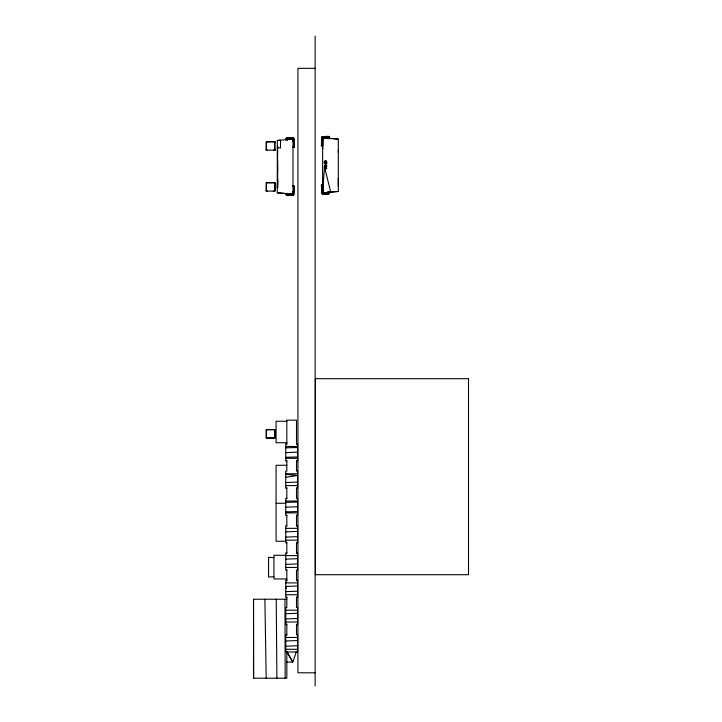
<?xml version="1.0" encoding="UTF-8"?>
<svg xmlns="http://www.w3.org/2000/svg" width="722" height="722" viewBox="0 0 722 722"><rect width="100%" height="100%" fill="white"/><g stroke="black" fill="none" stroke-linecap="round" stroke-linejoin="round"><path stroke-width="1.08" d="M253.548 599.233L253.521 678.193L286.833 678.193L286.833 651.461L292.789 662.074L286.833 662.074M292.545 193.974L292.545 191.989L292.518 194.028L287.555 194.037L292.491 194.037L285.885 193.442L286.12 194.796L287.248 195.626L293.655 195.157L294.161 185.987L292.545 185.987M328.077 137.911L323.077 137.911L323.05 145.943L321.443 145.943L321.949 136.774L328.293 136.296L329.485 137.135L329.719 138.489L328.104 138.633L328.077 137.902C315.974 139.382 328.564 135.718 328.104 138.633L328.077 137.902L328.104 138.633M338.311 186.123L338.266 178.307M274.856 190.048L274.784 191.159L273.548 191.222C277.239 192.991 273.927 177.847 274.856 183.939M274.856 149.12C274.883 155.347 274.757 136.296 274.856 143.01M274.856 436.963L274.82 438.046L274.793 429.617L266.364 429.761M292.545 193.983L292.536 192.007M323.077 137.911L323.068 139.924L323.059 137.956M274.82 141.81L266.283 141.81L266.265 150.122L267.438 150.293L266.292 150.185L266.256 148.985M292.545 147.306L294.161 147.306L293.926 138.498L292.735 137.658L287.248 137.667L286.12 138.498L285.885 139.851L287.5 139.996C286.805 137.902 294.738 138.046 292.545 141.313M294.161 185.987L293.926 194.796M321.443 145.943L321.669 137.135M328.104 191.935L328.077 192.666L328.104 191.935L329.719 192.079L329.485 193.433L328.357 194.263L321.949 193.785L321.443 184.624L323.05 184.624L323.077 192.657L328.041 192.675L323.059 192.621L328.077 192.666L328.104 191.935L328.077 192.666M287.5 139.996L287.573 139.256L287.5 139.996L287.527 139.265L292.545 139.328L287.527 139.265M338.266 152.261L338.311 150.068M277.609 161.277L277.717 187.928M277.293 187.494L277.636 180.906M277.6 179.164L277.573 186.827M322.626 190.391L324.557 167.215L330.468 191.077M277.573 146.467L277.6 154.138M274.748 150.077L266.292 150.185M285.903 139.057L286.12 138.498L285.885 139.851L286.12 138.498M329.485 193.433L329.719 192.079L329.485 193.433L329.692 192.891M324.503 165.97L325.062 166.34L324.584 165.925M274.748 182.657L266.319 182.684L266.265 191.05L267.438 191.222L266.31 191.15L266.256 189.913M266.301 429.653L266.31 438.073L266.319 429.608L274.748 429.581L273.674 429.545M267.564 182.63L266.292 182.72L274.847 182.792M326.506 167.829C326.47 167.838 325.694 167.369 326.488 167.973M274.694 191.095L266.292 191.113M274.694 438.019L266.265 437.974M267.564 141.702L266.319 141.765L274.748 141.729M274.748 150.266L273.548 150.293L274.748 150.266L274.64 141.81M273.548 438.146L274.82 438.046L266.427 438.137M266.328 429.599L267.564 429.545M274.748 438.11L274.64 429.653M274.685 191.222L274.64 182.738M286.742 137.866L293.303 137.866M322.301 136.503L328.853 136.503M293.303 195.427L286.742 195.427M328.853 194.065L322.301 194.065M285.759 477.296L297.572 475.437L285.759 474.354M277.293 192.801L285.154 193.496L277.293 192.792L277.293 140.474L285.136 139.788M338.311 191.429L330.459 192.133L338.311 191.438L338.311 139.111L330.468 138.425L338.311 139.138M277.293 140.474L280.515 140.194L280.515 147.983L277.293 147.694M323.158 139.066L322.626 139.111L322.626 191.456L323.158 191.501M292.437 192.873L292.979 192.819L292.979 140.474L292.437 140.429M273.936 576.643L268.566 577.086L268.566 557.33L273.936 557.601M285.759 452.649L297.572 452.143M285.759 507.223L297.572 506.709M285.759 482.522L297.572 482.061M285.759 531.861L297.572 531.401M285.759 537.096L297.572 536.636M285.759 559.144L297.572 558.693M285.759 564.378L297.572 563.918M285.759 586.435L297.572 585.975M285.759 591.661L297.572 591.201M285.759 613.718L297.572 613.258M285.759 618.944L297.572 618.483M285.759 641.001L297.572 640.54M285.759 646.226L297.572 645.766M285.759 447.811L297.572 447.496M285.759 457.297L297.572 456.981M285.759 502.377L297.572 502.061M285.759 511.862L297.572 511.546M315.135 68.328L297.942 68.328L297.942 672.805L315.135 672.805M322.626 148.091L323.158 148.091M324.485 166.565L324.99 166.71M322.626 182.476L323.158 182.476M286.833 421.242L276.084 421.242L276.084 442.73L286.833 442.73M286.833 443.804L285.759 443.804L285.759 460.988L286.833 460.988M296.498 443.804L297.572 443.804L297.572 460.988L296.498 460.988M285.759 446.485L297.572 446.485M285.759 458.308L297.572 458.308M286.833 465.284L276.084 465.284L276.084 541.238L285.759 541.238M285.759 473.776L297.572 473.776M285.759 485.59L297.572 485.59M286.833 488.271L285.759 488.271L285.759 471.087L286.833 471.087L286.833 460.474M296.498 488.271L297.572 488.271L297.572 471.087L296.498 471.087L296.498 460.474M286.833 498.37L285.759 498.37L285.759 515.562L286.833 515.562M285.759 501.059L297.572 501.059M276.084 503.261L285.759 503.261M285.759 512.873L297.572 512.873M296.498 515.562L297.572 515.562L297.572 498.37L296.498 498.37L296.498 487.756M286.833 525.652L285.759 525.652L285.759 542.845L286.833 542.845M296.498 525.652L297.572 525.652L297.572 542.845L296.498 542.845M285.759 528.342L297.572 528.342M285.759 540.155L297.572 540.155M286.833 552.944L285.759 552.944L285.759 570.127L286.833 570.127M296.498 552.944L297.572 552.944L297.572 570.127L296.498 570.127L296.498 580.741M285.759 555.299L273.936 555.299L273.936 578.936L286.833 578.936M285.759 555.624L297.572 555.624M285.759 567.438L297.572 567.438M286.833 580.226L285.759 580.226L285.759 597.41L286.833 597.41M296.498 580.226L297.572 580.226L297.572 597.41L296.498 597.41M285.759 582.907L297.572 582.907M285.759 594.729L297.572 594.729M286.833 599.233L253.494 599.233L253.648 678.193M285.759 610.189L297.572 610.189M285.759 622.012L297.572 622.012M286.833 624.692L285.759 624.692L285.759 607.509L286.833 607.509L286.833 596.895M296.498 624.692L297.572 624.692L297.572 607.509L296.498 607.509L296.498 596.895M286.833 634.791L285.759 634.791L285.759 651.975L297.572 651.975L297.572 634.791L296.498 634.791L296.498 624.178M285.759 637.481L297.572 637.481M285.759 649.295L297.572 649.295M326.191 160.997L325.505 160.663A1.011 1.011 0 0 0 324.972 160.78A0.993 0.993 0 0 0 324.494 161.34L324.124 162.297L325.523 163.307C323.646 159.553 328.113 162.062 325.694 164.065C323.348 162.134 325.306 166.141 326.813 163.398A1.254 1.254 -90 0 0 326.804 162.233L326.452 161.665A1.011 1.011 0 0 0 326.2 160.997M323.059 192.612L323.077 190.653L323.077 192.657M266.382 150.131L266.364 141.729M266.382 191.059L266.364 182.657M286.833 651.975L292.789 662.074L296.498 651.461M329.485 137.135L329.719 138.489M286.12 194.796L285.885 193.442M287.5 193.965L287.5 193.297M321.669 193.433L321.443 184.624M293.926 138.498L294.161 147.306M285.759 586.869L286.291 588.592M277.6 148.028L277.51 145.844L277.609 172.016M264.875 599.233L266.201 678.193M276.237 599.233L276.896 678.193M284.973 599.233L285.172 678.193M325.234 168.506L324.909 168.993L324.566 168.506M315.135 36.1L315.135 685.9M296.498 444.319L296.498 420.168L286.833 420.168L286.833 444.319M296.498 515.039L296.498 526.176M296.498 542.321L296.498 553.458M286.833 487.63L286.833 498.794M286.833 515.039L286.833 526.176M286.833 542.321L286.833 553.53M286.833 569.875L286.833 581.102M286.833 623.925L286.833 635.143M324.169 167.116C325.126 167.91 324.99 167.089 324.178 167.071M325.83 166.204C326.1 166.385 327.472 165.843 325.839 166.177M324.909 161.999L324.422 161.999L324.909 161.999M325.333 168.65C324.747 170.112 323.817 167.351 325.333 168.65M326.714 168.515C325.432 169.643 325.803 167.152 326.714 168.515M325.333 169.607C324.097 170.798 324.377 168.163 325.333 169.607M325.333 165.338L324.467 165.807L325.333 165.338M326.714 165.338L325.848 165.798L326.714 165.338M326.714 166.665L325.848 167.134L326.714 166.665M325.333 167.766L324.467 168.235L325.333 167.766M468.506 378.68L315.442 378.68L315.442 574.712L468.506 574.712L468.506 378.68"/></g></svg>
